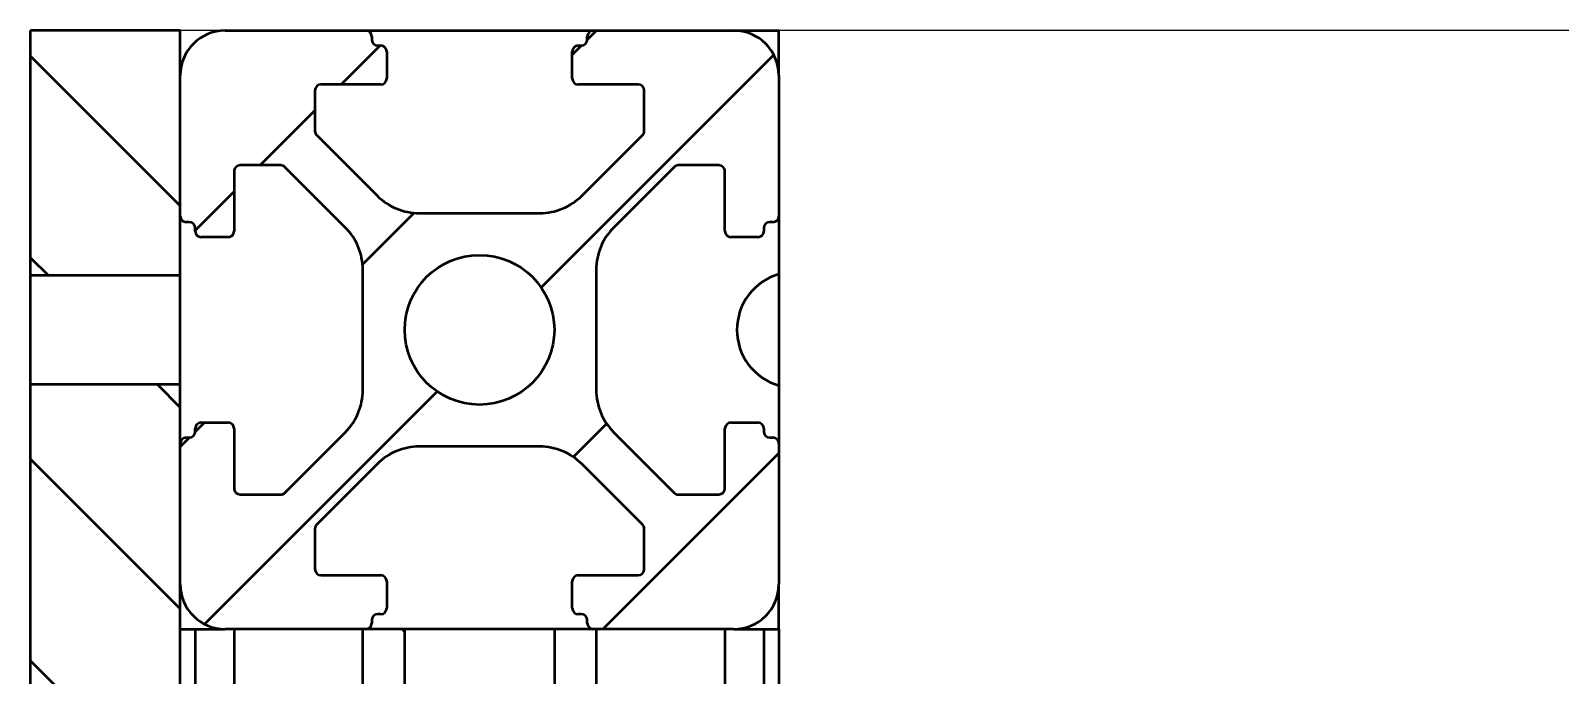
# Model space of a CAD drawing. Header units: millimetres. Extents: x -1615 to 4166, y 5 to 3174.
# Drawn here: x 724.51 to 758.58, y 2799.39 to 2813.75 of the extents above; entities that cross this region are included whole.
import ezdxf

# ---------------------------------------------------------------- set-up
doc = ezdxf.new("R2010")
doc.units = ezdxf.units.MM
doc.header["$LTSCALE"] = 0.25
doc.layers.add('Hatch', color=5, linetype='Continuous', lineweight=25)
doc.layers.add('Net dam', color=7, linetype='Continuous', lineweight=50)
pattern_1 = [(135.0000000000002, (54.75876342284892, 2077.517399067075), (-2.245064030267281, -2.245064030267296), [])]

msp = doc.modelspace()

# ---------------------------------------------------------------- hatches: boundary and pattern name
at = {"layer": 'Net dam'}
h = msp.add_hatch(dxfattribs=at)
h.set_pattern_fill('ANSI31', color=256, angle=90.0000000000002, style=0)
h.set_pattern_definition(pattern_1)
h.paths.add_polyline_path([(727.8397572043591, 2808.298182916693), (727.8397572043591, 2813.7531311141), (724.5064238710263, 2813.7531311141), (724.5064238710263, 2808.298182916693)], flags=0)
h = msp.add_hatch(dxfattribs=at)
h.set_pattern_fill('ANSI31', color=256, style=0)
h.set_pattern_definition([(45, (54.75876342284892, 2077.517399067075), (-2.245064030267288, 2.245064030267288), [])])
edge = h.paths.add_edge_path(flags=0)
edge.add_arc((738.9354257938604, 2803.5531311141), 0.1333333333333495, 225, 270, ccw=False)
edge.add_line((738.8411448897023, 2803.458850209942), (737.4969481627754, 2804.803046936869))
edge.add_arc((738.4397572043575, 2805.745855978451), 1.333333333333376, 180, 225.0000000000035, ccw=False)
edge.add_line((737.106423871024, 2805.745855978451), (737.106423871024, 2808.427072916416))
edge.add_arc((738.4397572043575, 2808.427072916416), 1.333333333333376, 134.9999999999992, 180, ccw=False)
edge.add_line((737.4969481627754, 2809.369881957999), (738.8411448897023, 2810.714078684925))
edge.add_arc((738.9354257938604, 2810.619797780767), 0.1333333333333495, 89.9999999999992, 134.9999999999646, ccw=False)
edge.add_line((738.9354257938604, 2810.753131114101), (739.8397572043575, 2810.753131114101))
edge.add_arc((739.8397572043575, 2810.619797780767), 0.1333333333333371, 4.7975845518521965e-11, 89.9999999999992, ccw=False)
edge.add_line((739.9730905376908, 2810.619797780767), (739.9730905376908, 2809.286464447434))
edge.add_arc((740.106423871024, 2809.286464447434), 0.1333333333333556, 180, 270.0000000000008)
edge.add_line((740.106423871024, 2809.153131114101), (740.7064238710242, 2809.153131114101))
edge.add_arc((740.7064238710242, 2809.286464447434), 0.1333333333333556, 270.0000000000008, 360.0000000000008)
edge.add_line((740.8397572043575, 2809.286464447434), (740.8397572043575, 2809.353131114101))
edge.add_arc((740.9730905376908, 2809.353131114101), 0.1333333333333371, 89.9999999999992, 180, ccw=False)
edge.add_line((740.9730905376908, 2809.486464447434), (741.0397572043574, 2809.486464447434))
edge.add_arc((741.0397572043574, 2809.619797780767), 0.1333333333333371, 270.0000000000008, 360.0000000000008)
edge.add_line((741.1730905376909, 2809.619797780767), (741.1730905376909, 2812.7531311141))
edge.add_arc((740.1730905376908, 2812.753131114101), 1.000000000000001, 0, 90)
edge.add_line((740.1730905376908, 2813.753131114101), (737.0397572043574, 2813.753131114101))
edge.add_arc((737.0397572043574, 2813.619797780767), 0.1333333333333371, 90, 180)
edge.add_line((736.9064238710241, 2813.619797780767), (736.9064238710241, 2813.5531311141))
edge.add_arc((736.7730905376908, 2813.5531311141), 0.1333333333333371, 270, 360, ccw=False)
edge.add_line((736.7730905376908, 2813.419797780767), (736.7064238710242, 2813.419797780767))
edge.add_arc((736.7064238710242, 2813.286464447434), 0.1333333333333556, 90, 179.9999999999511)
edge.add_line((736.5730905376909, 2813.286464447434), (736.5730905376909, 2812.686464447434))
edge.add_arc((736.7064238710242, 2812.686464447434), 0.1333333333333556, 180, 270.0000000000008)
edge.add_line((736.7064238710242, 2812.5531311141), (738.0397572043574, 2812.5531311141))
edge.add_arc((738.0397572043574, 2812.419797780767), 0.1333333333333371, -7.958078640513122e-13, 89.9999999999992, ccw=False)
edge.add_line((738.1730905376908, 2812.419797780767), (738.1730905376908, 2811.51546637027))
edge.add_arc((738.0397572043574, 2811.51546637027), 0.1333333333333495, 314.99999999996544, 360, ccw=False)
edge.add_line((738.1340381085156, 2811.421185466112), (736.7898413815889, 2810.076988739185))
edge.add_arc((735.8470323400068, 2811.019797780767), 1.33333333333335, 270, 314.99999999999653, ccw=False)
edge.add_line((735.8470323400068, 2809.686464447434), (733.1658154020415, 2809.686464447434))
edge.add_arc((733.1658154020415, 2811.019797780767), 1.33333333333335, 225.0000000000035, 270, ccw=False)
edge.add_line((732.2230063604594, 2810.076988739185), (730.8788096335326, 2811.421185466112))
edge.add_arc((730.9730905376908, 2811.51546637027), 0.1333333333333495, 180, 225, ccw=False)
edge.add_line((730.8397572043575, 2811.51546637027), (730.8397572043576, 2812.419797780767))
edge.add_arc((730.9730905376908, 2812.419797780767), 0.1333333333333371, 89.9999999999992, 180, ccw=False)
edge.add_line((730.9730905376908, 2812.5531311141), (732.3064238710241, 2812.5531311141))
edge.add_arc((732.3064238710241, 2812.686464447434), 0.1333333333333556, 270.0000000000008, 360.0000000000008)
edge.add_line((732.4397572043575, 2812.686464447434), (732.4397572043575, 2813.286464447433))
edge.add_arc((732.3064238710241, 2813.286464447434), 0.1333333333333556, 0, 89.99999999995114)
edge.add_line((732.3064238710242, 2813.419797780767), (732.2397572043575, 2813.419797780767))
edge.add_arc((732.2397572043575, 2813.5531311141), 0.1333333333333371, 180, 270, ccw=False)
edge.add_line((732.106423871024, 2813.5531311141), (732.1064238710242, 2813.619797780767))
edge.add_arc((731.9730905376907, 2813.619797780767), 0.1333333333333371, 0, 89.99999999995114)
edge.add_line((731.9730905376908, 2813.753131114101), (728.8397572043575, 2813.753131114101))
edge.add_arc((728.8397572043575, 2812.753131114101), 1.000000000000001, 90, 180)
edge.add_line((727.8397572043575, 2812.753131114101), (727.8397572043575, 2809.619797780767))
edge.add_arc((727.9730905376907, 2809.619797780767), 0.1333333333333371, 180, 270.0000000000008)
edge.add_line((727.9730905376907, 2809.486464447434), (728.0397572043574, 2809.486464447434))
edge.add_arc((728.0397572043574, 2809.353131114101), 0.1333333333333371, 4.7975845518521965e-11, 89.9999999999992, ccw=False)
edge.add_line((728.1730905376908, 2809.353131114101), (728.1730905376908, 2809.286464447434))
edge.add_arc((728.3064238710242, 2809.286464447434), 0.1333333333333556, 180, 270.0000000000008)
edge.add_line((728.3064238710242, 2809.153131114101), (728.9064238710241, 2809.153131114101))
edge.add_arc((728.9064238710241, 2809.286464447434), 0.1333333333333556, 270.0000000000008, 360.0000000000008)
edge.add_line((729.0397572043576, 2809.286464447434), (729.0397572043576, 2810.619797780767))
edge.add_arc((729.1730905376909, 2810.619797780767), 0.1333333333333371, 89.9999999999992, 180, ccw=False)
edge.add_line((729.1730905376909, 2810.753131114101), (730.077421948188, 2810.753131114101))
edge.add_arc((730.077421948188, 2810.619797780767), 0.1333333333333495, 45.00000000003382, 89.9999999999992, ccw=False)
edge.add_line((730.1717028523461, 2810.714078684925), (731.5158995792729, 2809.369881957999))
edge.add_arc((730.5730905376909, 2808.427072916416), 1.333333333333376, -7.958078640513122e-13, 45.00000000000267, ccw=False)
edge.add_line((731.9064238710241, 2808.427072916416), (731.9064238710241, 2805.745855978451))
edge.add_arc((730.5730905376909, 2805.745855978451), 1.333333333333376, 314.99999999999307, 360, ccw=False)
edge.add_line((731.5158995792729, 2804.803046936869), (730.1717028523461, 2803.458850209942))
edge.add_arc((730.077421948188, 2803.5531311141), 0.1333333333333495, 270, 315, ccw=False)
edge.add_line((730.077421948188, 2803.419797780767), (729.1730905376909, 2803.419797780767))
edge.add_arc((729.1730905376909, 2803.5531311141), 0.1333333333333371, 180, 270, ccw=False)
edge.add_line((729.0397572043576, 2803.5531311141), (729.0397572043576, 2804.886464447434))
edge.add_arc((728.9064238710241, 2804.886464447434), 0.1333333333333556, 0, 89.99999999995114)
edge.add_line((728.9064238710242, 2805.019797780767), (728.3064238710242, 2805.019797780767))
edge.add_arc((728.3064238710242, 2804.886464447434), 0.1333333333333556, 90, 180)
edge.add_line((728.1730905376908, 2804.886464447434), (728.1730905376909, 2804.819797780767))
edge.add_arc((728.0397572043574, 2804.819797780767), 0.1333333333333371, 270, 360, ccw=False)
edge.add_line((728.0397572043574, 2804.686464447434), (727.9730905376907, 2804.686464447434))
edge.add_arc((727.9730905376907, 2804.5531311141), 0.1333333333333371, 90, 180)
edge.add_line((727.8397572043575, 2804.5531311141), (727.8397572043575, 2801.419797780767))
edge.add_arc((728.8397572043575, 2801.419797780767), 1.000000000000001, 180, 270.0000000000008)
edge.add_line((728.8397572043575, 2800.419797780767), (731.9730905376907, 2800.419797780767))
edge.add_arc((731.9730905376907, 2800.5531311141), 0.1333333333333371, 270.0000000000008, 360.0000000000008)
edge.add_line((732.106423871024, 2800.5531311141), (732.1064238710242, 2800.619797780767))
edge.add_arc((732.2397572043575, 2800.619797780767), 0.1333333333333371, 89.9999999999992, 180, ccw=False)
edge.add_line((732.2397572043575, 2800.753131114101), (732.3064238710242, 2800.753131114101))
edge.add_arc((732.3064238710241, 2800.886464447434), 0.1333333333333556, 270.0000000000497, 360.0000000000008)
edge.add_line((732.4397572043575, 2800.886464447434), (732.4397572043575, 2801.486464447434))
edge.add_arc((732.3064238710241, 2801.486464447434), 0.1333333333333556, 0, 89.99999999995114)
edge.add_line((732.3064238710242, 2801.619797780767), (730.9730905376908, 2801.619797780767))
edge.add_arc((730.9730905376908, 2801.753131114101), 0.1333333333333371, 180, 270, ccw=False)
edge.add_line((730.8397572043575, 2801.753131114101), (730.8397572043576, 2802.657462524598))
edge.add_arc((730.9730905376908, 2802.657462524598), 0.1333333333333495, 134.9999999999992, 180, ccw=False)
edge.add_line((730.8788096335327, 2802.751743428756), (732.2230063604594, 2804.095940155682))
edge.add_arc((733.1658154020415, 2803.153131114101), 1.33333333333335, 89.9999999999992, 135.0000000000026, ccw=False)
edge.add_line((733.1658154020415, 2804.486464447434), (735.8470323400068, 2804.486464447434))
edge.add_arc((735.8470323400068, 2803.153131114101), 1.33333333333335, 44.999999999992326, 89.9999999999992, ccw=False)
edge.add_line((736.7898413815889, 2804.095940155682), (738.1340381085156, 2802.751743428756))
edge.add_arc((738.0397572043574, 2802.657462524598), 0.1333333333333495, -7.958078640513122e-13, 44.999999999999204, ccw=False)
edge.add_line((738.1730905376908, 2802.657462524598), (738.1730905376908, 2801.753131114101))
edge.add_arc((738.0397572043574, 2801.753131114101), 0.1333333333333371, 270, 360, ccw=False)
edge.add_line((738.0397572043574, 2801.619797780767), (736.7064238710242, 2801.619797780767))
edge.add_arc((736.7064238710242, 2801.486464447434), 0.1333333333333556, 90, 180)
edge.add_line((736.5730905376909, 2801.486464447434), (736.5730905376909, 2800.886464447434))
edge.add_arc((736.7064238710242, 2800.886464447434), 0.1333333333333556, 180, 270.0000000000008)
edge.add_line((736.7064238710242, 2800.753131114101), (736.7730905376908, 2800.753131114101))
edge.add_arc((736.7730905376908, 2800.619797780767), 0.1333333333333371, -7.958078640513122e-13, 89.9999999999992, ccw=False)
edge.add_line((736.9064238710241, 2800.619797780767), (736.9064238710241, 2800.5531311141))
edge.add_arc((737.0397572043574, 2800.5531311141), 0.1333333333333371, 180, 270.0000000000008)
edge.add_line((737.0397572043574, 2800.419797780767), (740.1730905376908, 2800.419797780767))
edge.add_arc((740.1730905376908, 2801.419797780767), 1.000000000000001, 270.0000000000008, 360.0000000000008)
edge.add_line((741.1730905376909, 2801.419797780767), (741.1730905376909, 2804.5531311141))
edge.add_arc((741.0397572043574, 2804.5531311141), 0.1333333333333371, 0, 89.99999999995114)
edge.add_line((741.0397572043576, 2804.686464447434), (740.9730905376908, 2804.686464447434))
edge.add_arc((740.9730905376908, 2804.819797780767), 0.1333333333333371, 180, 270, ccw=False)
edge.add_line((740.8397572043575, 2804.819797780767), (740.8397572043575, 2804.886464447434))
edge.add_arc((740.7064238710242, 2804.886464447434), 0.1333333333333556, 0, 90)
edge.add_line((740.7064238710242, 2805.019797780767), (740.106423871024, 2805.019797780767))
edge.add_arc((740.106423871024, 2804.886464447434), 0.1333333333333556, 90, 180)
edge.add_line((739.9730905376908, 2804.886464447434), (739.9730905376908, 2803.5531311141))
edge.add_arc((739.8397572043575, 2803.5531311141), 0.1333333333333371, 270, 360, ccw=False)
edge.add_line((739.8397572043575, 2803.419797780767), (738.9354257938604, 2803.419797780767))
edge = h.paths.add_edge_path(flags=0)
edge.add_arc((734.5064238710241, 2807.086464447434), 1.666666666666682, 0, 360)
h = msp.add_hatch(dxfattribs=at)
h.set_pattern_fill('ANSI31', color=256, angle=90.0000000000002, style=0)
h.set_pattern_definition(pattern_1)
h.paths.add_polyline_path([(724.5064238710263, 2796.779904980388), (727.8397572043591, 2796.779904980388), (727.8397572043591, 2805.874745978173), (724.5064238710263, 2805.874745978173)], flags=0)
h = msp.add_hatch(dxfattribs=at)
h.set_pattern_fill('ANSI31', color=256, angle=90.0000000000002, style=0)
h.set_pattern_definition(pattern_1)
h.paths.add_polyline_path([(731.9064238710241, 2800.419797780767), (731.9064238710242, 2560.419797780767), (732.8397572043575, 2560.419797780767), (732.8397572043575, 2800.419797780767)], flags=0)
h = msp.add_hatch(dxfattribs=at)
h.set_pattern_fill('ANSI31', color=256, angle=90.0000000000002, style=0)
h.set_pattern_definition(pattern_1)
h.paths.add_polyline_path([(736.1730905376909, 2800.419797780767), (736.1730905376909, 2560.419797780767), (737.1064238710242, 2560.419797780767), (737.106423871024, 2800.419797780767)], flags=0)

# ---------------------------------------------------------------- linework, layer by layer
at = {"layer": 'Hatch'}
msp.add_line((793.0719211267109, 2813.7531311141), (724.5064238710265, 2813.7531311141), dxfattribs=at)
at = {"layer": 'Net dam'}
for p, q in [((724.5064238710265, 2808.298182916693), (724.5064238710265, 2813.7531311141)), ((727.8397572043592, 2813.7531311141), (724.5064238710265, 2813.7531311141)), ((727.8397572043592, 2808.298182916693), (727.8397572043592, 2813.7531311141)), ((728.8397572043575, 2813.753131114101), (731.973090537691, 2813.753131114101)), ((731.973090537692, 2813.753131114102), (737.0397572043586, 2813.753131114102)), ((737.0397572043576, 2813.753131114101), (740.173090537691, 2813.753131114101)), ((740.173090537692, 2813.753131114102), (741.173090537691, 2813.753131114102)), ((741.173090537691, 2813.619797780767), (741.173090537691, 2813.753131114101)), ((732.1064238710243, 2813.619797780767), (732.1064238710243, 2813.5531311141)), ((732.2397572043576, 2813.419797780767), (732.3064238710243, 2813.419797780767)), ((736.7064238710243, 2813.419797780767), (736.7730905376909, 2813.419797780767)), ((736.9064238710242, 2813.5531311141), (736.9064238710242, 2813.619797780767)), ((741.173090537691, 2813.5531311141), (741.173090537691, 2813.619797780767)), ((741.173090537691, 2813.419797780767), (741.173090537691, 2813.5531311141)), ((741.173090537691, 2813.286464447434), (741.173090537691, 2813.419797780767)), ((732.4397572043576, 2813.286464447434), (732.4397572043576, 2812.686464447434)), ((736.573090537691, 2812.686464447434), (736.573090537691, 2813.286464447434)), ((741.173090537691, 2812.753131114101), (741.173090537691, 2813.286464447434)), ((727.8397572043576, 2809.619797780767), (727.8397572043576, 2812.753131114101)), ((741.173090537691, 2812.753131114101), (741.173090537691, 2809.619797780767)), ((730.8397572043576, 2812.419797780767), (730.8397572043576, 2811.51546637027)), ((732.3064238710243, 2812.5531311141), (730.973090537691, 2812.5531311141)), ((738.0397572043577, 2812.5531311141), (736.7064238710243, 2812.5531311141)), ((738.173090537691, 2811.51546637027), (738.173090537691, 2812.419797780767)), ((730.8788096335327, 2811.421185466112), (732.2230063604595, 2810.076988739185)), ((736.7898413815891, 2810.076988739185), (738.1340381085158, 2811.421185466112)), ((729.0397572043577, 2810.619797780767), (729.0397572043577, 2809.286464447434)), ((730.0774219481881, 2810.753131114101), (729.173090537691, 2810.753131114101)), ((731.5158995792731, 2809.369881957999), (730.1717028523462, 2810.714078684925)), ((738.8411448897024, 2810.714078684925), (737.4969481627755, 2809.369881957999)), ((739.8397572043577, 2810.7531311141), (738.9354257938606, 2810.753131114101)), ((739.973090537691, 2809.286464447434), (739.973090537691, 2810.619797780767)), ((733.1658154020416, 2809.686464447434), (735.8470323400069, 2809.686464447434)), ((741.173090537691, 2809.686464447434), (741.173090537691, 2808.753131114101)), ((728.0397572043577, 2809.486464447434), (727.973090537691, 2809.486464447434)), ((728.173090537691, 2809.286464447434), (728.173090537691, 2809.353131114101)), ((740.8397572043576, 2809.353131114101), (740.8397572043576, 2809.286464447434)), ((741.0397572043576, 2809.486464447434), (740.973090537691, 2809.486464447434)), ((728.9064238710242, 2809.153131114101), (728.3064238710243, 2809.153131114101)), ((740.7064238710243, 2809.153131114101), (740.1064238710243, 2809.153131114101)), ((741.173090537691, 2808.753131114101), (741.173090537691, 2805.419797780767)), ((727.8397572043592, 2808.298182916693), (724.5064238710265, 2808.298182916693)), ((724.5064238710265, 2805.874745978173), (724.5064238710265, 2808.298182916693)), ((727.8397572043592, 2805.874745978173), (727.8397572043592, 2808.298182916693)), ((731.9064238710243, 2805.745855978451), (731.9064238710243, 2808.427072916416)), ((737.1064238710242, 2808.427072916416), (737.1064238710242, 2805.745855978451)), ((724.5064238710265, 2796.779904980388), (724.5064238710265, 2805.874745978173)), ((724.5064238710265, 2805.874745978173), (727.8397572043592, 2805.874745978173)), ((727.8397572043592, 2796.779904980388), (727.8397572043592, 2805.874745978173)), ((741.173090537691, 2805.419797780767), (741.173090537691, 2804.486464447434)), ((728.173090537691, 2804.819797780767), (728.173090537691, 2804.886464447434)), ((728.3064238710243, 2805.019797780767), (728.9064238710243, 2805.019797780767)), ((729.0397572043577, 2804.886464447434), (729.0397572043577, 2803.5531311141)), ((739.973090537691, 2803.5531311141), (739.973090537691, 2804.886464447434)), ((740.1064238710243, 2805.019797780767), (740.7064238710243, 2805.019797780767)), ((740.8397572043576, 2804.886464447434), (740.8397572043576, 2804.819797780767)), ((727.8397572043576, 2801.419797780767), (727.8397572043576, 2804.5531311141)), ((727.973090537691, 2804.686464447434), (728.0397572043577, 2804.686464447434)), ((730.1717028523462, 2803.458850209942), (731.5158995792731, 2804.803046936869)), ((735.8470323400069, 2804.486464447434), (733.1658154020416, 2804.486464447434)), ((737.4969481627755, 2804.803046936869), (738.8411448897024, 2803.458850209942)), ((740.973090537691, 2804.686464447434), (741.0397572043577, 2804.686464447434)), ((741.173090537691, 2804.5531311141), (741.173090537691, 2801.419797780767)), ((732.2230063604595, 2804.095940155682), (730.8788096335328, 2802.751743428756)), ((738.1340381085158, 2802.751743428756), (736.789841381589, 2804.095940155682)), ((729.173090537691, 2803.419797780767), (730.0774219481881, 2803.419797780767)), ((738.9354257938606, 2803.419797780767), (739.8397572043577, 2803.419797780767)), ((730.8397572043576, 2802.657462524598), (730.8397572043576, 2801.753131114101)), ((738.173090537691, 2801.753131114101), (738.173090537691, 2802.657462524598)), ((730.973090537691, 2801.619797780767), (732.3064238710243, 2801.619797780767)), ((732.4397572043576, 2801.486464447434), (732.4397572043576, 2800.886464447434)), ((736.573090537691, 2800.886464447434), (736.573090537691, 2801.486464447434)), ((736.7064238710243, 2801.619797780767), (738.0397572043577, 2801.619797780767)), ((741.173090537691, 2800.886464447434), (741.1730905376905, 2801.419797780767)), ((732.3064238710243, 2800.753131114101), (732.2397572043576, 2800.753131114101)), ((736.7730905376909, 2800.753131114101), (736.7064238710243, 2800.753131114101)), ((741.173090537691, 2800.753131114101), (741.173090537691, 2800.886464447434)), ((741.173090537691, 2800.619797780767), (741.173090537691, 2800.753131114101)), ((727.8397572043576, 2800.419797780767), (727.973090537691, 2800.419797780767)), ((727.973090537691, 2800.419797780767), (728.0397572043577, 2800.419797780767)), ((728.0397572043577, 2800.419797780767), (728.173090537691, 2800.419797780767)), ((728.173090537691, 2800.419797780767), (728.173090537691, 2560.419797780767)), ((728.173090537691, 2800.419797780767), (728.3064238710243, 2800.419797780767)), ((728.3064238710243, 2800.419797780767), (728.8397572043567, 2800.419797780767)), ((731.973090537691, 2800.419797780767), (728.8397572043575, 2800.419797780767)), ((729.0397572043577, 2800.419797780767), (729.0397572043577, 2560.419797780767)), ((731.9064238710243, 2560.419797780767), (731.9064238710243, 2800.419797780767)), ((732.8397572043576, 2800.419797780767), (731.9064238710243, 2800.419797780767)), ((732.1064238710243, 2800.619797780767), (732.1064238710243, 2800.5531311141)), ((732.8397572043576, 2560.419797780767), (732.8397572043576, 2800.419797780767)), ((736.173090537691, 2800.419797780767), (732.8397572043576, 2800.419797780767)), ((736.173090537691, 2800.419797780767), (736.173090537691, 2560.419797780767)), ((737.1064238710242, 2800.419797780767), (736.173090537691, 2800.419797780767)), ((736.9064238710242, 2800.5531311141), (736.9064238710242, 2800.619797780767)), ((740.173090537691, 2800.419797780767), (737.0397572043576, 2800.419797780767)), ((737.1064238710242, 2800.419797780767), (737.1064238710243, 2560.419797780767)), ((739.973090537691, 2800.419797780767), (739.973090537691, 2775.753131114101)), ((740.1730905376901, 2800.419797780767), (740.7064238710243, 2800.419797780767)), ((740.7064238710243, 2800.419797780767), (740.8397572043576, 2800.419797780767)), ((740.8397572043576, 2800.419797780767), (740.8397572043576, 2775.753131114101)), ((740.8397572043576, 2800.419797780767), (740.973090537691, 2800.419797780767)), ((740.973090537691, 2800.419797780767), (741.0397572043576, 2800.419797780767)), ((741.0397572043576, 2800.419797780767), (741.173090537691, 2800.419797780767)), ((741.173090537691, 2800.5531311141), (741.173090537691, 2800.619797780767)), ((741.173090537691, 2800.419797780767), (741.173090537691, 2800.5531311141)), ((741.173090537691, 2800.419797780767), (741.173090537691, 2786.819797780835))]:
    msp.add_line(p, q, dxfattribs=at)
msp.add_circle((734.5064238710243, 2807.086464447434), 1.666666666666629, dxfattribs=at)
for centre, radius, start, end in [((728.8397572043575, 2812.753131114101), 1, 90, 180), ((731.973090537691, 2813.619797780767), 0.1333333333333258, 0, 90), ((737.0397572043576, 2813.619797780767), 0.1333333333333258, 90, 180), ((740.173090537691, 2812.753131114101), 1, 0, 90), ((732.2397572043576, 2813.5531311141), 0.1333333333334394, 180, 270), ((732.3064238710243, 2813.286464447434), 0.1333333333334394, 0, 90), ((736.7064238710243, 2813.286464447434), 0.1333333333334394, 90, 179.9999999999479), ((736.7730905376909, 2813.5531311141), 0.1333333333333258, 270, 0), ((732.3064238710243, 2812.686464447434), 0.1333333333333258, 270, 0), ((736.7064238710243, 2812.686464447434), 0.1333333333333258, 180, 270), ((730.973090537691, 2812.419797780767), 0.1333333333333258, 90, 180), ((738.0397572043577, 2812.419797780767), 0.1333333333333258, 0, 90), ((730.973090537691, 2811.51546637027), 0.1333333333334202, 180, 225.0000000000046), ((738.0397572043577, 2811.51546637027), 0.1333333333333398, 314.9999999999585, 0), ((729.173090537691, 2810.619797780767), 0.1333333333334394, 90, 180), ((730.0774219481881, 2810.619797780767), 0.1333333333334394, 45.00000000004145, 90), ((738.9354257938606, 2810.619797780767), 0.1333333333334394, 90, 134.9999999999954), ((739.8397572043577, 2810.619797780767), 0.1333333333333258, 5.211020790109826e-11, 90), ((733.1658154020416, 2811.019797780767), 1.333333333333485, 225.0000000000092, 270), ((735.8470323400069, 2811.019797780767), 1.333333333333558, 270, 314.9999999999954), ((727.973090537691, 2809.619797780767), 0.1333333333333258, 180, 270), ((741.0397572043576, 2809.619797780767), 0.1333333333334394, 270, 0), ((728.0397572043577, 2809.353131114101), 0.1333333333333258, 5.211020790109826e-11, 90), ((728.3064238710243, 2809.286464447434), 0.1333333333334394, 180, 270), ((728.9064238710242, 2809.286464447434), 0.1333333333334394, 270, 0), ((730.573090537691, 2808.427072916416), 1.333333333333398, 0, 45.0000000000046), ((738.4397572043576, 2808.427072916416), 1.333333333333485, 134.9999999999954, 180), ((740.1064238710243, 2809.286464447434), 0.1333333333334394, 180, 270), ((740.7064238710243, 2809.286464447434), 0.1333333333334394, 270, 0), ((740.973090537691, 2809.353131114101), 0.1333333333334394, 90, 180), ((741.5291722491012, 2807.086464447435), 1.288985621537285, 106.0364936511772, 253.9635063488228), ((730.573090537691, 2805.745855978451), 1.333333333333478, 314.9999999999954, 0), ((738.4397572043576, 2805.745855978451), 1.333333333333485, 180, 225.0000000000092), ((728.0397572043577, 2804.819797780767), 0.1333333333333258, 270, 0), ((728.3064238710243, 2804.886464447434), 0.1333333333333258, 90, 180), ((728.9064238710242, 2804.886464447434), 0.1333333333334394, 0, 89.99999999994789), ((740.1064238710243, 2804.886464447434), 0.1333333333333258, 90, 180), ((740.7064238710243, 2804.886464447434), 0.1333333333333258, 0, 90), ((740.973090537691, 2804.819797780767), 0.1333333333333258, 180, 270), ((727.973090537691, 2804.5531311141), 0.1333333333333258, 90, 180), ((733.1658154020416, 2803.153131114101), 1.333333333333317, 90, 134.9999999999954), ((735.8470323400069, 2803.153131114101), 1.333333333333258, 44.99999999998158, 90), ((741.0397572043576, 2804.5531311141), 0.1333333333334394, 0, 89.99999999994789), ((729.173090537691, 2803.5531311141), 0.1333333333333258, 180, 270), ((730.0774219481881, 2803.5531311141), 0.1333333333333258, 270, 314.9999999999954), ((738.9354257938606, 2803.5531311141), 0.1333333333333398, 224.9999999999677, 270), ((739.8397572043577, 2803.5531311141), 0.1333333333333258, 270, 0), ((730.973090537691, 2802.657462524598), 0.1333333333333258, 134.9999999999954, 180), ((738.0397572043577, 2802.657462524598), 0.1333333333333258, 0, 45.0000000000046), ((730.973090537691, 2801.753131114101), 0.1333333333333258, 180, 270), ((738.0397572043577, 2801.753131114101), 0.1333333333333258, 270, 0), ((728.8397572043575, 2801.419797780767), 1, 180, 270), ((732.3064238710243, 2801.486464447434), 0.1333333333333258, 0, 90), ((736.7064238710243, 2801.486464447434), 0.1333333333333258, 90, 180), ((740.173090537691, 2801.419797780767), 1, 270, 0), ((732.2397572043576, 2800.619797780767), 0.1333333333333258, 90, 180), ((732.3064238710243, 2800.886464447434), 0.1333333333333258, 270, 0), ((736.7064238710243, 2800.886464447434), 0.1333333333333258, 180, 270), ((736.7730905376909, 2800.619797780767), 0.1333333333333258, 0, 90), ((731.973090537691, 2800.5531311141), 0.1333333333333258, 270, 0), ((737.0397572043576, 2800.5531311141), 0.1333333333333258, 180, 270)]:
    msp.add_arc(centre, radius, start, end, dxfattribs=at)

doc.saveas('drawing.dxf')
